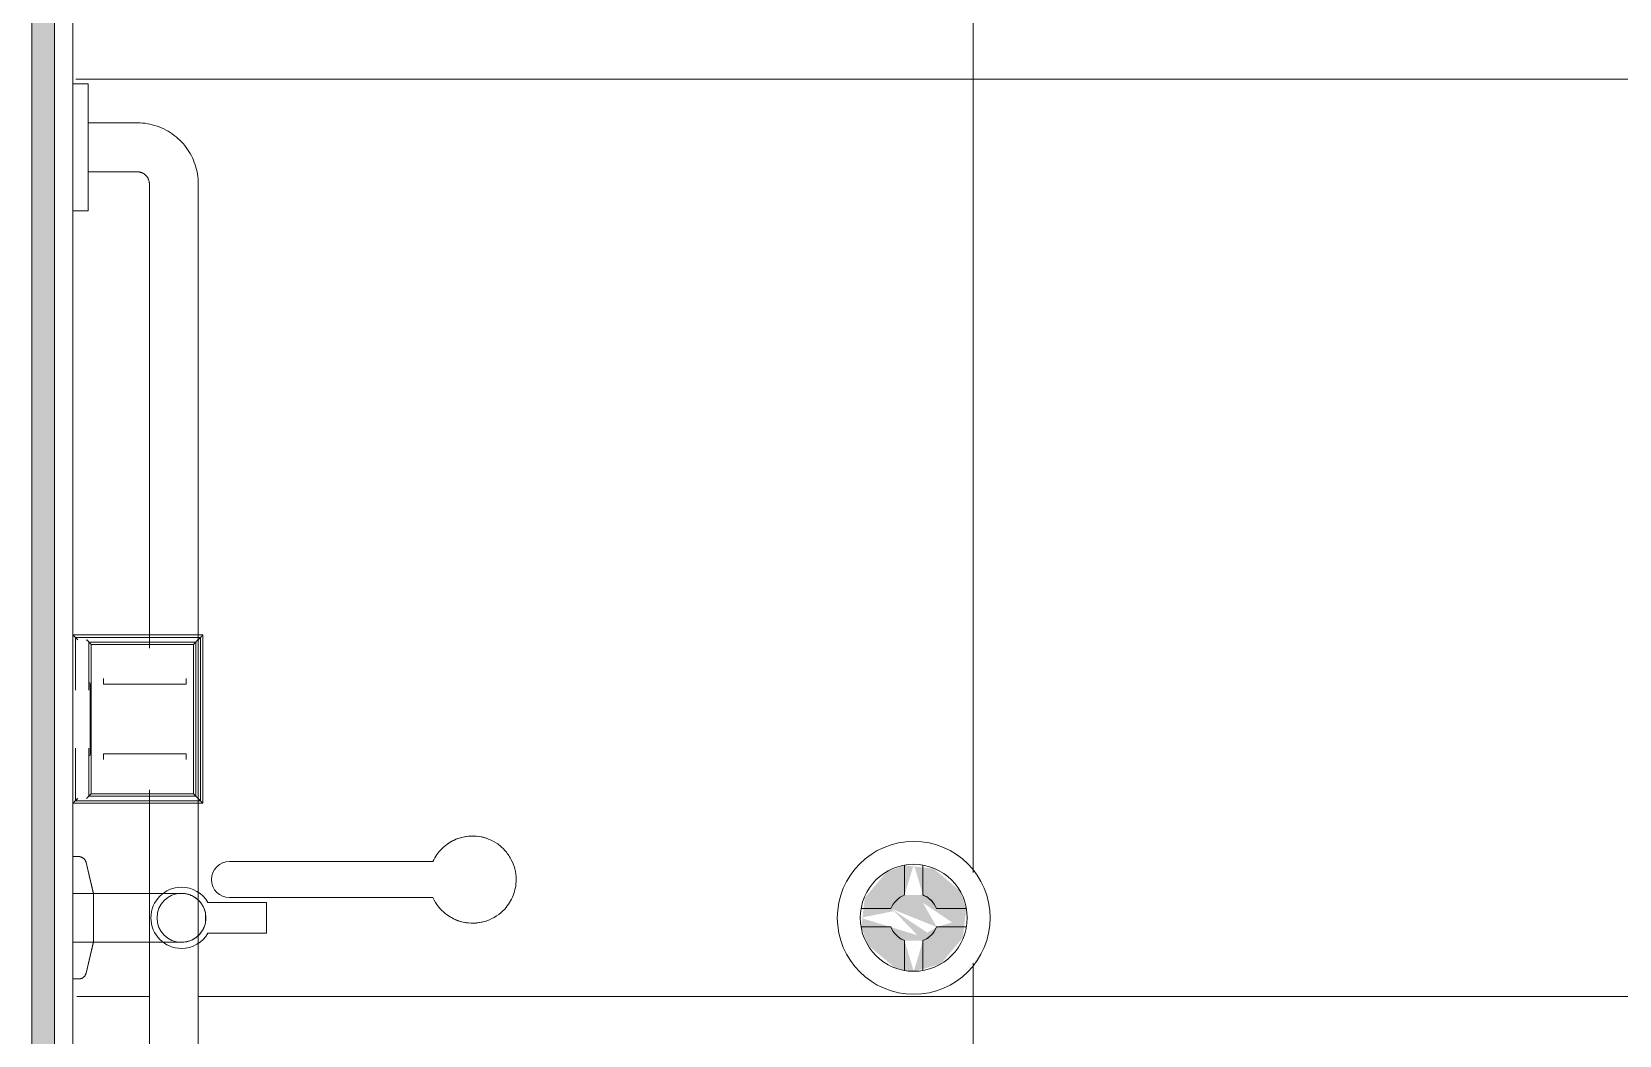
# Model space of a CAD drawing. Header units: metres. Extents: x -2515 to -2174, y 3875 to 4127.
# Drawn here: x -2389.606 to -2388.568, y 3970.388 to 3971.044 of the extents above; entities that cross this region are included whole.
import ezdxf

# ---------------------------------------------------------------- set-up
doc = ezdxf.new("R2010")
doc.units = ezdxf.units.M
for name, color, linetype, lineweight in [('A-FLOR-PATT', 8, 'Continuous', 5), ('A-GENM', 13, 'Continuous', 5), ('A-WALL', 113, 'Continuous', 5), ('I-FURN', 30, 'Continuous', 5), ('P-SANR-FIXT', 6, 'Continuous', 5)]:
    doc.layers.add(name, color=color, linetype=linetype, lineweight=lineweight)

# ---------------------------------------------------------------- blocks, each defined once
blk = doc.blocks.new('WALL_FINISH - M-TIL2 Wall Tile-2702120-GA - TENANCY PLAN')
at = {"layer": 'A-GENM'}
for p, q in [((2.374, 0), (0, 0)), ((0, -0.012), (2.374, -0.012))]:
    blk.add_line(p, q, dxfattribs=at)
blk = doc.blocks.new('FLW002_FLOOW WASTE - 100MM - FLW002-2081376-GA - TENANCY PLAN')
at = {"layer": 'P-SANR-FIXT'}
for p, q in [((-0.006, 0.0342), (-0.006, 0.0149)), ((-0.006, 0.0149), (-0.006, 0.0342)), ((0.006, 0.0149), (0.006, 0.0342)), ((0.006, 0.0342), (0.006, 0.0149)), ((-0.0149, 0.006), (-0.0342, 0.006)), ((-0.0342, 0.006), (-0.0149, 0.006)), ((0.0342, 0.006), (0.0149, 0.006)), ((0.0149, 0.006), (0.0342, 0.006)), ((-0.0342, -0.006), (-0.0149, -0.006)), ((-0.0149, -0.006), (-0.0342, -0.006)), ((0.0149, -0.006), (0.0342, -0.006)), ((0.0342, -0.006), (0.0149, -0.006)), ((-0.006, -0.0149), (-0.006, -0.0342)), ((-0.006, -0.0342), (-0.006, -0.0149)), ((0.006, -0.0342), (0.006, -0.0149)), ((0.006, -0.0149), (0.006, -0.0342))]:
    blk.add_line(p, q, dxfattribs=at)
for radius, start, end in [(0.05, 360, 180), (0.035, 0, 180), (0.0161, 111.8714, 158.1286), (0.0161, 111.8714, 158.1286), (0.0161, 21.8714, 68.1286), (0.0161, 33.4357, 68.1286), (0.05, 180, 360), (0.035, 180, 0), (0.0161, 201.8714, 248.1286), (0.0161, 213.4357, 248.1286), (0.0161, 291.8714, 338.1286), (0.0161, 291.8714, 315)]:
    blk.add_arc((0, 0), radius, start, end, dxfattribs=at)
blk = doc.blocks.new('GRA007_GRAB RAIL - DISABLED HORIZONTAL _BOBRICK_ - GRA011 - 750MM-2081378-GA - TENANCY PLAN')
at = {"layer": 'I-FURN'}
for p, q in [((-0.3494, 0.066), (-0.3494, 0.056)), ((-0.2664, 0.056), (-0.2664, 0.066)), ((0.4006, 0.066), (0.4006, 0.056)), ((0.4836, 0.056), (0.4836, 0.066)), ((-0.3494, 0.056), (-0.2664, 0.056)), ((-0.3494, 0.056), (-0.2664, 0.056)), ((-0.3239, 0.056), (-0.3239, 0.024)), ((-0.2919, 0.056), (-0.3239, 0.056)), ((-0.2919, 0.056), (-0.3239, 0.056)), ((-0.2919, 0.024), (-0.2919, 0.056)), ((0.4006, 0.056), (0.4836, 0.056)), ((0.4006, 0.056), (0.4836, 0.056)), ((0.4261, 0.056), (0.4261, 0.024)), ((0.4581, 0.056), (0.4261, 0.056)), ((0.4581, 0.056), (0.4261, 0.056)), ((0.4581, 0.024), (0.4581, 0.056)), ((-0.2739, 0.016), (-0.2839, 0.016)), ((0.0218, 0.016), (-0.2739, 0.016)), ((0.4081, 0.016), (0.1144, 0.016)), ((0.4181, 0.016), (0.4081, 0.016)), ((-0.2839, -0.016), (-0.2739, -0.016)), ((-0.2739, -0.016), (0.4081, -0.016)), ((0.4081, -0.016), (0.4181, -0.016))]:
    blk.add_line(p, q, dxfattribs=at)
at = {"layer": 'I-FURN', "flags": 128}
for points in [[(-0.3239, 0.024), (-0.3239, 0.0224), (-0.3238, 0.0208), (-0.3236, 0.0192), (-0.3234, 0.0176), (-0.3231, 0.0161), (-0.3228, 0.0145), (-0.3223, 0.0129), (-0.3219, 0.0114), (-0.3213, 0.0099), (-0.3207, 0.0084), (-0.3201, 0.007), (-0.3194, 0.0055), (-0.3186, 0.0041), (-0.3178, 0.0028), (-0.3169, 0.0014), (-0.316, 0.0001), (-0.315, -0.0012), (-0.314, -0.0024), (-0.3129, -0.0036), (-0.3118, -0.0047), (-0.3106, -0.0058), (-0.3094, -0.0068), (-0.3081, -0.0078), (-0.3068, -0.0088), (-0.3055, -0.0097), (-0.3042, -0.0105), (-0.3028, -0.0113), (-0.3013, -0.012), (-0.2999, -0.0127), (-0.2984, -0.0133), (-0.2969, -0.0138), (-0.2954, -0.0143), (-0.2938, -0.0147), (-0.2923, -0.0151), (-0.2907, -0.0154), (-0.2891, -0.0157), (-0.2875, -0.0158), (-0.2859, -0.0159), (-0.2843, -0.016), (-0.2839, -0.016)], [(-0.2839, 0.016), (-0.2842, 0.016), (-0.2845, 0.016), (-0.2849, 0.0161), (-0.2852, 0.0161), (-0.2855, 0.0162), (-0.2858, 0.0162), (-0.2861, 0.0163), (-0.2864, 0.0164), (-0.2867, 0.0165), (-0.287, 0.0166), (-0.2873, 0.0168), (-0.2876, 0.0169), (-0.2879, 0.0171), (-0.2882, 0.0172), (-0.2884, 0.0174), (-0.2887, 0.0176), (-0.2889, 0.0178), (-0.2892, 0.018), (-0.2894, 0.0182), (-0.2896, 0.0184), (-0.2899, 0.0187), (-0.2901, 0.0189), (-0.2903, 0.0192), (-0.2905, 0.0194), (-0.2906, 0.0197), (-0.2908, 0.02), (-0.291, 0.0202), (-0.2911, 0.0205), (-0.2912, 0.0208), (-0.2914, 0.0211), (-0.2915, 0.0214), (-0.2916, 0.0217), (-0.2917, 0.022), (-0.2917, 0.0223), (-0.2918, 0.0226), (-0.2918, 0.023), (-0.2919, 0.0233), (-0.2919, 0.0236), (-0.2919, 0.0239), (-0.2919, 0.024)], [(0.4261, 0.024), (0.4261, 0.0237), (0.4261, 0.0234), (0.426, 0.023), (0.426, 0.0227), (0.4259, 0.0224), (0.4259, 0.0221), (0.4258, 0.0218), (0.4257, 0.0215), (0.4256, 0.0212), (0.4255, 0.0209), (0.4253, 0.0206), (0.4252, 0.0203), (0.425, 0.02), (0.4249, 0.0198), (0.4247, 0.0195), (0.4245, 0.0192), (0.4243, 0.019), (0.4241, 0.0187), (0.4239, 0.0185), (0.4237, 0.0183), (0.4234, 0.018), (0.4232, 0.0178), (0.4229, 0.0176), (0.4227, 0.0174), (0.4224, 0.0173), (0.4221, 0.0171), (0.4219, 0.0169), (0.4216, 0.0168), (0.4213, 0.0167), (0.421, 0.0165), (0.4207, 0.0164), (0.4204, 0.0163), (0.4201, 0.0163), (0.4198, 0.0162), (0.4195, 0.0161), (0.4191, 0.0161), (0.4188, 0.016), (0.4185, 0.016), (0.4182, 0.016), (0.4181, 0.016)], [(0.4181, -0.016), (0.4197, -0.016), (0.4213, -0.0159), (0.4229, -0.0157), (0.4245, -0.0155), (0.426, -0.0152), (0.4276, -0.0149), (0.4291, -0.0144), (0.4307, -0.014), (0.4322, -0.0134), (0.4337, -0.0128), (0.4351, -0.0122), (0.4366, -0.0115), (0.438, -0.0107), (0.4393, -0.0099), (0.4407, -0.009), (0.442, -0.0081), (0.4432, -0.0071), (0.4445, -0.0061), (0.4456, -0.005), (0.4468, -0.0039), (0.4479, -0.0027), (0.4489, -0.0015), (0.4499, -0.0002), (0.4509, 0.0011), (0.4518, 0.0024), (0.4526, 0.0038), (0.4534, 0.0051), (0.4541, 0.0066), (0.4548, 0.008), (0.4554, 0.0095), (0.4559, 0.011), (0.4564, 0.0125), (0.4568, 0.0141), (0.4572, 0.0156), (0.4575, 0.0172), (0.4578, 0.0188), (0.4579, 0.0204), (0.458, 0.022), (0.4581, 0.0236), (0.4581, 0.024)]]:
    blk.add_lwpolyline(points, dxfattribs=at)
blk = doc.blocks.new('SOH002_SOAP DISH HOLDER - SOH002-2081388-GA - TENANCY PLAN')
at = {"layer": 'I-FURN'}
for p, q in [((-0.055, 0), (-0.055, -0.085)), ((0.055, -0.085), (0.055, 0)), ((-0.055, 0), (-0.055, -0.085)), ((-0.0534, -0.0834), (-0.0534, -0.0016)), ((-0.019, -0.0016), (-0.0534, -0.0016)), ((0.0534, -0.0016), (0.019, -0.0016)), ((0.0534, -0.0016), (0.0534, -0.0834)), ((0.055, -0.085), (0.055, 0)), ((-0.0504, -0.0104), (-0.019, -0.0104)), ((-0.0504, -0.0104), (-0.0504, -0.0804)), ((-0.0504, -0.0104), (-0.0504, -0.0804)), ((-0.019, -0.0104), (-0.0504, -0.0104)), ((-0.0488, -0.0788), (-0.0488, -0.012)), ((-0.0488, -0.012), (0.0488, -0.012)), ((-0.0488, -0.0788), (-0.0488, -0.012)), ((-0.0488, -0.012), (0.0488, -0.012)), ((-0.0488, -0.0788), (-0.0488, -0.012)), ((-0.0488, -0.012), (0.0488, -0.012)), ((-0.0228, -0.0199), (-0.0265, -0.0199)), ((-0.019, -0.0113), (-0.0229, -0.0113)), ((-0.0228, -0.0741), (-0.0228, -0.0199)), ((0.019, -0.0113), (-0.019, -0.0113)), ((0.019, -0.0104), (0.0504, -0.0104)), ((0.0504, -0.0104), (0.019, -0.0104)), ((0.019, -0.0113), (0.0229, -0.0113)), ((0.0228, -0.0199), (0.0228, -0.0741)), ((0.0265, -0.0199), (0.0228, -0.0199)), ((0.0488, -0.012), (0.0488, -0.0788)), ((0.0488, -0.012), (0.0488, -0.0788)), ((0.0488, -0.012), (0.0488, -0.0788)), ((0.0504, -0.0804), (0.0504, -0.0104)), ((0.0504, -0.0804), (0.0504, -0.0104)), ((0.0504, -0.0804), (-0.0504, -0.0804)), ((-0.0504, -0.0804), (0.0504, -0.0804)), ((0.0488, -0.0788), (-0.0488, -0.0788)), ((0.0488, -0.0788), (-0.0488, -0.0788)), ((-0.0488, -0.0788), (0.0488, -0.0788)), ((-0.0265, -0.0741), (-0.0228, -0.0741)), ((0.0228, -0.0741), (0.0265, -0.0741)), ((-0.055, -0.085), (0.055, -0.085)), ((-0.055, -0.085), (0.055, -0.085)), ((0.0534, -0.0834), (-0.0534, -0.0834))]:
    blk.add_line(p, q, dxfattribs=at)
for centre, start_param, end_param in [((-0.0229, -0.0101), 1.658063, 3.141593), ((0.0229, -0.0101), 3.141593, 4.625123)]:
    blk.add_ellipse(centre, major_axis=(0, 0.00123), ratio=0.99863, start_param=start_param, end_param=end_param, dxfattribs=at)
for points, knots in [([(-0.0519, -0.0031), (-0.0522, -0.0028), (-0.0526, -0.0024), (-0.0531, -0.0019), (-0.0534, -0.0016), (-0.0536, -0.0014), (-0.0538, -0.0012), (-0.0541, -0.001), (-0.0542, -0.0008), (-0.0544, -0.0006), (-0.0546, -0.0004), (-0.0548, -0.0002), (-0.0549, -0.0001), (-0.055, 0), (-0.055, 0)], [-1, -1, -1, -1, -0.833333, -0.75, -0.666667, -0.625, -0.583333, -0.5, -0.458333, -0.416667, -0.333333, -0.25, -0.166667, 0, 0, 0, 0]), ([(-0.0534, -0.0016), (-0.0534, -0.0016), (-0.0534, -0.0016), (-0.0533, -0.0017), (-0.0532, -0.0018), (-0.0531, -0.0019), (-0.053, -0.002), (-0.0528, -0.0022), (-0.0527, -0.0023), (-0.0525, -0.0025), (-0.0522, -0.0028), (-0.052, -0.003), (-0.0519, -0.0031)], [-1, -1, -1, -1, -0.833333, -0.75, -0.666667, -0.583333, -0.5, -0.416667, -0.333333, -0.25, -0.166667, 0, 0, 0, 0]), ([(-0.0488, -0.012), (-0.0488, -0.012), (-0.0489, -0.0119), (-0.049, -0.0118), (-0.0492, -0.0116), (-0.0494, -0.0114), (-0.0496, -0.0112), (-0.0498, -0.0111), (-0.05, -0.0108), (-0.0503, -0.0105), (-0.0505, -0.0103), (-0.0508, -0.01), (-0.0512, -0.0096), (-0.0516, -0.0092), (-0.0519, -0.0089)], [0, 0, 0, 0, 0.166667, 0.25, 0.333333, 0.416667, 0.458333, 0.5, 0.583333, 0.666667, 0.708333, 0.75, 0.833333, 1, 1, 1, 1]), ([(-0.0519, -0.0089), (-0.0518, -0.009), (-0.0516, -0.0092), (-0.0513, -0.0095), (-0.0512, -0.0097), (-0.051, -0.0098), (-0.0508, -0.01), (-0.0507, -0.0101), (-0.0506, -0.0102), (-0.0505, -0.0103), (-0.0504, -0.0104), (-0.0504, -0.0104), (-0.0504, -0.0104)], [0, 0, 0, 0, 0.166667, 0.25, 0.333333, 0.416667, 0.5, 0.583333, 0.666667, 0.75, 0.833333, 1, 1, 1, 1]), ([(-0.0216, -0.0106), (-0.0217, -0.0106), (-0.0217, -0.0104), (-0.0218, -0.0103), (-0.0218, -0.0102)], [0.75, 0.75, 0.75, 0.75, 0.8333333, 1, 1, 1, 1]), ([(0.0216, -0.0106), (0.0217, -0.0106), (0.0217, -0.0104), (0.0218, -0.0103), (0.0218, -0.0102)], [0.75, 0.75, 0.75, 0.75, 0.8333333, 1, 1, 1, 1]), ([(0.0488, -0.012), (0.0488, -0.012), (0.0489, -0.0119), (0.049, -0.0118), (0.0492, -0.0116), (0.0494, -0.0114), (0.0496, -0.0112), (0.0498, -0.0111), (0.05, -0.0108), (0.0503, -0.0105), (0.0505, -0.0103), (0.0508, -0.01), (0.0512, -0.0096), (0.0516, -0.0092), (0.0519, -0.0089)], [0, 0, 0, 0, 0.166667, 0.25, 0.333333, 0.416667, 0.458333, 0.5, 0.583333, 0.666667, 0.708333, 0.75, 0.833333, 1, 1, 1, 1]), ([(0.0519, -0.0089), (0.0518, -0.009), (0.0516, -0.0092), (0.0513, -0.0095), (0.0512, -0.0097), (0.051, -0.0098), (0.0508, -0.01), (0.0507, -0.0101), (0.0506, -0.0102), (0.0505, -0.0103), (0.0504, -0.0104), (0.0504, -0.0104), (0.0504, -0.0104)], [0, 0, 0, 0, 0.166667, 0.25, 0.333333, 0.416667, 0.5, 0.583333, 0.666667, 0.75, 0.833333, 1, 1, 1, 1]), ([(0.055, 0), (0.055, 0), (0.0549, -0.0001), (0.0548, -0.0002), (0.0546, -0.0004), (0.0544, -0.0006), (0.0542, -0.0008), (0.054, -0.001), (0.0538, -0.0012), (0.0535, -0.0015), (0.0533, -0.0017), (0.053, -0.002), (0.0526, -0.0024), (0.0522, -0.0028), (0.0519, -0.0031)], [0, 0, 0, 0, 0.166667, 0.25, 0.333333, 0.416667, 0.458333, 0.5, 0.583333, 0.666667, 0.708333, 0.75, 0.833333, 1, 1, 1, 1]), ([(0.0519, -0.0031), (0.052, -0.003), (0.0522, -0.0028), (0.0525, -0.0025), (0.0527, -0.0023), (0.0528, -0.0022), (0.053, -0.002), (0.0531, -0.0019), (0.0532, -0.0018), (0.0533, -0.0017), (0.0534, -0.0016), (0.0534, -0.0016), (0.0534, -0.0016)], [0, 0, 0, 0, 0.166667, 0.25, 0.333333, 0.416667, 0.5, 0.583333, 0.666667, 0.75, 0.833333, 1, 1, 1, 1]), ([(-0.055, -0.085), (-0.055, -0.085), (-0.0549, -0.0849), (-0.0548, -0.0848), (-0.0546, -0.0846), (-0.0544, -0.0844), (-0.0542, -0.0842), (-0.0541, -0.0841), (-0.0538, -0.0838), (-0.0535, -0.0835), (-0.0533, -0.0833), (-0.053, -0.083), (-0.0526, -0.0826), (-0.0522, -0.0822), (-0.0519, -0.0819)], [0, 0, 0, 0, 0.166667, 0.25, 0.333333, 0.416667, 0.458333, 0.5, 0.583333, 0.666667, 0.708333, 0.75, 0.833333, 1, 1, 1, 1]), ([(-0.0519, -0.0819), (-0.052, -0.082), (-0.0522, -0.0822), (-0.0525, -0.0825), (-0.0527, -0.0827), (-0.0528, -0.0828), (-0.053, -0.083), (-0.0531, -0.0831), (-0.0532, -0.0832), (-0.0533, -0.0833), (-0.0534, -0.0834), (-0.0534, -0.0834), (-0.0534, -0.0834)], [0, 0, 0, 0, 0.166667, 0.25, 0.333333, 0.416667, 0.5, 0.583333, 0.666667, 0.75, 0.833333, 1, 1, 1, 1]), ([(-0.0519, -0.0819), (-0.0516, -0.0816), (-0.0512, -0.0812), (-0.0507, -0.0807), (-0.0504, -0.0804), (-0.0502, -0.0802), (-0.05, -0.08), (-0.0498, -0.0798), (-0.0496, -0.0796), (-0.0494, -0.0794), (-0.0492, -0.0792), (-0.049, -0.079), (-0.0489, -0.0789), (-0.0488, -0.0788), (-0.0488, -0.0788)], [-1, -1, -1, -1, -0.833333, -0.75, -0.666667, -0.625, -0.583333, -0.5, -0.458333, -0.416667, -0.333333, -0.25, -0.166667, 0, 0, 0, 0]), ([(-0.0504, -0.0804), (-0.0504, -0.0804), (-0.0504, -0.0804), (-0.0505, -0.0805), (-0.0506, -0.0806), (-0.0507, -0.0807), (-0.0508, -0.0808), (-0.051, -0.081), (-0.0512, -0.0812), (-0.0513, -0.0813), (-0.0516, -0.0816), (-0.0518, -0.0818), (-0.0519, -0.0819)], [-1, -1, -1, -1, -0.833333, -0.75, -0.666667, -0.583333, -0.5, -0.416667, -0.333333, -0.25, -0.166667, 0, 0, 0, 0]), ([(0.0488, -0.0788), (0.0488, -0.0788), (0.0489, -0.0789), (0.049, -0.079), (0.0492, -0.0792), (0.0494, -0.0794), (0.0496, -0.0796), (0.0498, -0.0798), (0.05, -0.08), (0.0503, -0.0803), (0.0505, -0.0805), (0.0508, -0.0808), (0.0512, -0.0812), (0.0516, -0.0816), (0.0519, -0.0819)], [0, 0, 0, 0, 0.166667, 0.25, 0.333333, 0.416667, 0.458333, 0.5, 0.583333, 0.666667, 0.708333, 0.75, 0.833333, 1, 1, 1, 1]), ([(0.0519, -0.0819), (0.0518, -0.0818), (0.0516, -0.0816), (0.0513, -0.0813), (0.0512, -0.0812), (0.051, -0.081), (0.0508, -0.0808), (0.0507, -0.0807), (0.0506, -0.0806), (0.0505, -0.0805), (0.0504, -0.0804), (0.0504, -0.0804), (0.0504, -0.0804)], [0, 0, 0, 0, 0.166667, 0.25, 0.333333, 0.416667, 0.5, 0.583333, 0.666667, 0.75, 0.833333, 1, 1, 1, 1]), ([(0.055, -0.085), (0.055, -0.085), (0.0549, -0.0849), (0.0548, -0.0848), (0.0546, -0.0846), (0.0544, -0.0844), (0.0542, -0.0842), (0.054, -0.0841), (0.0538, -0.0838), (0.0535, -0.0835), (0.0533, -0.0833), (0.053, -0.083), (0.0526, -0.0826), (0.0522, -0.0822), (0.0519, -0.0819)], [0, 0, 0, 0, 0.166667, 0.25, 0.333333, 0.416667, 0.458333, 0.5, 0.583333, 0.666667, 0.708333, 0.75, 0.833333, 1, 1, 1, 1]), ([(0.0519, -0.0819), (0.052, -0.082), (0.0522, -0.0822), (0.0525, -0.0825), (0.0527, -0.0827), (0.0528, -0.0828), (0.053, -0.083), (0.0531, -0.0831), (0.0532, -0.0832), (0.0533, -0.0833), (0.0534, -0.0834), (0.0534, -0.0834), (0.0534, -0.0834)], [0, 0, 0, 0, 0.166667, 0.25, 0.333333, 0.416667, 0.5, 0.583333, 0.666667, 0.75, 0.833333, 1, 1, 1, 1])]:
    blk.add_open_spline(points, degree=3, knots=knots, dxfattribs=at)
blk = doc.blocks.new('TAP304_TAPWARE - SHOWER SLIDER _JD MACDONALD_ - TAP304-2081397-GA - TENANCY PLAN')
at = {"layer": 'P-SANR-FIXT'}
for p, q in [((-0.04, 0), (-0.04, -0.0038)), ((-0.04, 0), (-0.04, -0.0038)), ((-0.016, 0), (-0.016, -0.021)), ((0.016, -0.021), (0.016, 0)), ((0.04, -0.0038), (0.04, 0)), ((0.04, -0.0038), (0.04, 0)), ((0, 0), (-0.04, 0)), ((-0.0361, -0.0086), (-0.016, -0.0134)), ((-0.0361, -0.0086), (-0.0155, -0.0135)), ((0.04, 0), (0, 0)), ((0.0155, -0.0135), (0.0361, -0.0086)), ((0.016, -0.0134), (0.0361, -0.0086)), ((-0.016, -0.0134), (-0.016, -0.021)), ((0, -0.0135), (-0.0155, -0.0135)), ((0.0155, -0.0135), (0, -0.0135)), ((0.016, -0.021), (0.016, -0.0134)), ((-0.01, -0.0883), (-0.01, -0.1052)), ((-0.01, -0.0914), (-0.01, -0.0883)), ((-0.01, -0.0914), (-0.01, -0.1012)), ((0.0034, -0.0866), (-0.0034, -0.0866)), ((-0.0034, -0.0866), (0.0034, -0.0866)), ((0.01, -0.0883), (0.01, -0.0914)), ((0.01, -0.1052), (0.01, -0.0883)), ((0.01, -0.1012), (0.01, -0.0914)), ((0.0132, -0.1024), (0.0132, -0.2355)), ((0.0368, -0.2355), (0.0368, -0.1024)), ((-0.01, -0.1052), (-0.01, -0.1267)), ((-0.01, -0.1054), (-0.01, -0.1113)), ((-0.01, -0.1113), (-0.01, -0.125)), ((0.01, -0.1267), (0.01, -0.1052)), ((0.01, -0.1113), (0.01, -0.1054)), ((0.01, -0.125), (0.01, -0.1113)), ((-0.01, -0.1267), (0.01, -0.1267))]:
    blk.add_line(p, q, dxfattribs=at)
at = {"layer": 'P-SANR-FIXT', "flags": 128}
for points in [[(-0.0361, -0.0086), (-0.0363, -0.0086), (-0.0365, -0.0085), (-0.0367, -0.0085), (-0.0369, -0.0084), (-0.0371, -0.0083), (-0.0373, -0.0082), (-0.0374, -0.0081), (-0.0376, -0.008), (-0.0378, -0.0079), (-0.038, -0.0078), (-0.0381, -0.0077), (-0.0383, -0.0076), (-0.0384, -0.0074), (-0.0386, -0.0073), (-0.0387, -0.0071), (-0.0388, -0.007), (-0.039, -0.0068), (-0.0391, -0.0067), (-0.0392, -0.0065), (-0.0393, -0.0063), (-0.0394, -0.0062), (-0.0395, -0.006), (-0.0396, -0.0058), (-0.0396, -0.0056), (-0.0397, -0.0054), (-0.0398, -0.0052), (-0.0398, -0.005), (-0.0399, -0.0049), (-0.0399, -0.0047), (-0.04, -0.0045), (-0.04, -0.0043), (-0.04, -0.0041), (-0.04, -0.0039), (-0.04, -0.0038)], [(-0.0361, -0.0086), (-0.0363, -0.0086), (-0.0365, -0.0085), (-0.0367, -0.0085), (-0.0369, -0.0084), (-0.0371, -0.0083), (-0.0373, -0.0082), (-0.0374, -0.0081), (-0.0376, -0.008), (-0.0378, -0.0079), (-0.038, -0.0078), (-0.0381, -0.0077), (-0.0383, -0.0076), (-0.0384, -0.0074), (-0.0386, -0.0073), (-0.0387, -0.0071), (-0.0388, -0.007), (-0.039, -0.0068), (-0.0391, -0.0067), (-0.0392, -0.0065), (-0.0393, -0.0063), (-0.0394, -0.0062), (-0.0395, -0.006), (-0.0396, -0.0058), (-0.0396, -0.0056), (-0.0397, -0.0054), (-0.0398, -0.0052), (-0.0398, -0.005), (-0.0399, -0.0049), (-0.0399, -0.0047), (-0.04, -0.0045), (-0.04, -0.0043), (-0.04, -0.0041), (-0.04, -0.0039), (-0.04, -0.0038)], [(0.04, -0.0038), (0.04, -0.004), (0.04, -0.0042), (0.04, -0.0044), (0.0399, -0.0046), (0.0399, -0.0048), (0.0399, -0.005), (0.0398, -0.0051), (0.0397, -0.0053), (0.0397, -0.0055), (0.0396, -0.0057), (0.0395, -0.0059), (0.0394, -0.0061), (0.0393, -0.0063), (0.0392, -0.0064), (0.0391, -0.0066), (0.039, -0.0068), (0.0389, -0.0069), (0.0388, -0.0071), (0.0386, -0.0072), (0.0385, -0.0074), (0.0383, -0.0075), (0.0382, -0.0076), (0.038, -0.0077), (0.0379, -0.0079), (0.0377, -0.008), (0.0375, -0.0081), (0.0374, -0.0082), (0.0372, -0.0083), (0.037, -0.0083), (0.0368, -0.0084), (0.0366, -0.0085), (0.0364, -0.0086), (0.0362, -0.0086), (0.0361, -0.0086)], [(0.04, -0.0038), (0.04, -0.004), (0.04, -0.0042), (0.04, -0.0044), (0.0399, -0.0046), (0.0399, -0.0048), (0.0399, -0.005), (0.0398, -0.0051), (0.0397, -0.0053), (0.0397, -0.0055), (0.0396, -0.0057), (0.0395, -0.0059), (0.0394, -0.0061), (0.0393, -0.0063), (0.0392, -0.0064), (0.0391, -0.0066), (0.039, -0.0068), (0.0389, -0.0069), (0.0388, -0.0071), (0.0386, -0.0072), (0.0385, -0.0074), (0.0383, -0.0075), (0.0382, -0.0076), (0.038, -0.0077), (0.0379, -0.0079), (0.0377, -0.008), (0.0375, -0.0081), (0.0374, -0.0082), (0.0372, -0.0083), (0.037, -0.0083), (0.0368, -0.0084), (0.0366, -0.0085), (0.0364, -0.0086), (0.0362, -0.0086), (0.0361, -0.0086)], [(-0.016, -0.021), (-0.016, -0.023), (-0.016, -0.025), (-0.016, -0.027), (-0.016, -0.029), (-0.016, -0.0309), (-0.016, -0.0329), (-0.016, -0.0348), (-0.016, -0.0367), (-0.016, -0.0386), (-0.016, -0.0405), (-0.016, -0.0423), (-0.016, -0.0441), (-0.016, -0.0458), (-0.016, -0.0476), (-0.016, -0.0492), (-0.016, -0.0509), (-0.016, -0.0524), (-0.016, -0.054), (-0.016, -0.0554), (-0.016, -0.0569), (-0.016, -0.0582), (-0.016, -0.0595), (-0.016, -0.0608), (-0.016, -0.062), (-0.016, -0.0631), (-0.016, -0.0641), (-0.016, -0.0651), (-0.016, -0.066), (-0.016, -0.0668), (-0.016, -0.0676), (-0.016, -0.0683), (-0.016, -0.0689), (-0.016, -0.0694), (-0.016, -0.0699), (-0.016, -0.0703), (-0.016, -0.0706), (-0.016, -0.0708), (-0.016, -0.0709), (-0.016, -0.071)], [(-0.016, -0.071), (-0.016, -0.071), (-0.016, -0.0708), (-0.016, -0.0706), (-0.016, -0.0704), (-0.016, -0.07), (-0.016, -0.0696), (-0.016, -0.069), (-0.016, -0.0685), (-0.016, -0.0678), (-0.016, -0.067), (-0.016, -0.0662), (-0.016, -0.0653), (-0.016, -0.0644), (-0.016, -0.0634), (-0.016, -0.0623), (-0.016, -0.0611), (-0.016, -0.0599), (-0.016, -0.0586), (-0.016, -0.0572), (-0.016, -0.0558), (-0.016, -0.0544), (-0.016, -0.0529), (-0.016, -0.0513), (-0.016, -0.0497), (-0.016, -0.048), (-0.016, -0.0463), (-0.016, -0.0446), (-0.016, -0.0428), (-0.016, -0.041), (-0.016, -0.0391), (-0.016, -0.0372), (-0.016, -0.0353), (-0.016, -0.0334), (-0.016, -0.0315), (-0.016, -0.0295), (-0.016, -0.0275), (-0.016, -0.0255), (-0.016, -0.0235), (-0.016, -0.0215), (-0.016, -0.021)], [(0.016, -0.071), (0.016, -0.071), (0.016, -0.0708), (0.016, -0.0706), (0.016, -0.0704), (0.016, -0.07), (0.016, -0.0696), (0.016, -0.069), (0.016, -0.0685), (0.016, -0.0678), (0.016, -0.067), (0.016, -0.0662), (0.016, -0.0653), (0.016, -0.0644), (0.016, -0.0634), (0.016, -0.0623), (0.016, -0.0611), (0.016, -0.0599), (0.016, -0.0586), (0.016, -0.0572), (0.016, -0.0558), (0.016, -0.0544), (0.016, -0.0529), (0.016, -0.0513), (0.016, -0.0497), (0.016, -0.048), (0.016, -0.0463), (0.016, -0.0446), (0.016, -0.0428), (0.016, -0.041), (0.016, -0.0391), (0.016, -0.0372), (0.016, -0.0353), (0.016, -0.0334), (0.016, -0.0315), (0.016, -0.0295), (0.016, -0.0275), (0.016, -0.0255), (0.016, -0.0235), (0.016, -0.0215), (0.016, -0.021)], [(0.016, -0.021), (0.016, -0.023), (0.016, -0.025), (0.016, -0.027), (0.016, -0.029), (0.016, -0.0309), (0.016, -0.0329), (0.016, -0.0348), (0.016, -0.0367), (0.016, -0.0386), (0.016, -0.0405), (0.016, -0.0423), (0.016, -0.0441), (0.016, -0.0458), (0.016, -0.0476), (0.016, -0.0492), (0.016, -0.0509), (0.016, -0.0524), (0.016, -0.054), (0.016, -0.0554), (0.016, -0.0569), (0.016, -0.0582), (0.016, -0.0595), (0.016, -0.0608), (0.016, -0.062), (0.016, -0.0631), (0.016, -0.0641), (0.016, -0.0651), (0.016, -0.066), (0.016, -0.0668), (0.016, -0.0676), (0.016, -0.0683), (0.016, -0.0689), (0.016, -0.0694), (0.016, -0.0699), (0.016, -0.0703), (0.016, -0.0706), (0.016, -0.0708), (0.016, -0.0709), (0.016, -0.071)], [(0.0015, -0.0869), (0.0008, -0.087), (0.0002, -0.087), (-0.0005, -0.087), (-0.0011, -0.087), (-0.0017, -0.0869), (-0.0024, -0.0868), (-0.003, -0.0867), (-0.0036, -0.0866), (-0.0043, -0.0864), (-0.0049, -0.0862), (-0.0055, -0.086), (-0.0061, -0.0858), (-0.0067, -0.0855), (-0.0072, -0.0853), (-0.0078, -0.085), (-0.0084, -0.0846), (-0.0089, -0.0843), (-0.0094, -0.0839), (-0.0099, -0.0835), (-0.0104, -0.0831), (-0.0109, -0.0827), (-0.0114, -0.0823), (-0.0118, -0.0818), (-0.0122, -0.0813), (-0.0126, -0.0808), (-0.013, -0.0803), (-0.0134, -0.0798), (-0.0137, -0.0792), (-0.014, -0.0787), (-0.0143, -0.0781), (-0.0146, -0.0775), (-0.0148, -0.077), (-0.0151, -0.0764), (-0.0153, -0.0757), (-0.0155, -0.0751), (-0.0156, -0.0745), (-0.0157, -0.0739), (-0.0158, -0.0733), (-0.0159, -0.0726), (-0.016, -0.072), (-0.016, -0.0713), (-0.016, -0.071)], [(0.016, -0.071), (0.016, -0.0716), (0.0159, -0.0723), (0.0159, -0.0729), (0.0158, -0.0735), (0.0157, -0.0742), (0.0155, -0.0748), (0.0154, -0.0754), (0.0152, -0.076), (0.015, -0.0766), (0.0147, -0.0772), (0.0145, -0.0778), (0.0142, -0.0784), (0.0139, -0.0789), (0.0136, -0.0795), (0.0132, -0.08), (0.0128, -0.0805), (0.0124, -0.0811), (0.012, -0.0815), (0.0116, -0.082), (0.0111, -0.0825), (0.0107, -0.0829), (0.0102, -0.0833), (0.0097, -0.0837), (0.0092, -0.0841), (0.0086, -0.0845), (0.0081, -0.0848), (0.0075, -0.0851), (0.007, -0.0854), (0.0064, -0.0857), (0.0058, -0.0859), (0.0052, -0.0861), (0.0046, -0.0863), (0.004, -0.0865), (0.0033, -0.0866)], [(0.001, -0.246), (0.0004, -0.247), (-0.0001, -0.248), (-0.0007, -0.249), (-0.0011, -0.25), (-0.0016, -0.2511), (-0.002, -0.2521), (-0.0021, -0.2527)], [(0.0521, -0.2527), (0.0518, -0.2516), (0.0514, -0.2505), (0.0509, -0.2495), (0.0504, -0.2485), (0.0499, -0.2475), (0.0493, -0.2465), (0.0487, -0.2455)]]:
    blk.add_lwpolyline(points, dxfattribs=at)
at = {"layer": 'P-SANR-FIXT'}
for centre, radius, start, end in [((0, -0.071), 0.02, 360, 180), ((0, -0.071), 0.02, 0, 180), ((0, -0.071), 0.016, 0, 180), ((0, -0.071), 0.016, 0, 180), ((0, -0.071), 0.02, 180, 240), ((0, -0.071), 0.02, 180, 240), ((0, -0.071), 0.016, 180, 257.6507), ((0, -0.071), 0.016, 180, 257.6507), ((0, -0.071), 0.016, 282.3493, 0), ((0, -0.071), 0.016, 282.3493, 360), ((0, -0.071), 0.02, 300, 360), ((0, -0.071), 0.02, 300, 360), ((0.025, -0.1024), 0.0118, 0, 180)]:
    blk.add_arc(centre, radius, start, end, dxfattribs=at)
for start_param, end_param in [(2.547041, 3.455752), (5.969026, 6.877737)]:
    blk.add_ellipse((0.025, -0.2614), major_axis=(0.0285, 0), ratio=0.999657, start_param=start_param, end_param=end_param, dxfattribs=at)
for points, knots in [([(0, -0.0134), (-0.0024, -0.0134), (-0.0072, -0.0134), (-0.0125, -0.0134), (-0.0154, -0.0134), (-0.016, -0.0134), (-0.016, -0.0134)], [0, 0, 0, 0, 0.285714, 0.571429, 0.785714, 1, 1, 1, 1]), ([(-0.016, -0.0134), (-0.016, -0.0134), (-0.0157, -0.0134), (-0.0145, -0.0134), (-0.0126, -0.0134), (-0.0092, -0.0134), (-0.0048, -0.0134), (-0.0012, -0.0134), (0, -0.0134)], [0, 0, 0, 0, 0.142857, 0.285714, 0.428571, 0.571429, 0.857143, 1, 1, 1, 1]), ([(0.016, -0.0134), (0.016, -0.0134), (0.0157, -0.0134), (0.0145, -0.0134), (0.0126, -0.0134), (0.0092, -0.0134), (0.0048, -0.0134), (0.0012, -0.0134), (0, -0.0134)], [0, 0, 0, 0, 0.142857, 0.285714, 0.428571, 0.571429, 0.857143, 1, 1, 1, 1]), ([(0, -0.0134), (0.0024, -0.0134), (0.0072, -0.0134), (0.0125, -0.0134), (0.0154, -0.0134), (0.016, -0.0134), (0.016, -0.0134)], [0, 0, 0, 0, 0.285714, 0.571429, 0.785714, 1, 1, 1, 1]), ([(0.0132, -0.2355), (0.011, -0.2364), (0.0071, -0.2389), (0.0021, -0.244), (-0.0015, -0.2501), (-0.0041, -0.2592), (-0.003, -0.2712), (0.0043, -0.2823), (0.0129, -0.2876), (0.0197, -0.2896), (0.0232, -0.2899), (0.025, -0.2899)], [0, 0, 0, 0, 0.090909, 0.181818, 0.272727, 0.363636, 0.545455, 0.727273, 0.863636, 0.931818, 1, 1, 1, 1]), ([(0.025, -0.2899), (0.0274, -0.2899), (0.032, -0.2893), (0.0386, -0.2867), (0.0444, -0.2826), (0.0506, -0.2755), (0.0546, -0.2641), (0.0525, -0.2509), (0.0468, -0.2425), (0.0415, -0.2379), (0.0384, -0.2362), (0.0368, -0.2355)], [0, 0, 0, 0, 0.090909, 0.181818, 0.272727, 0.363636, 0.545455, 0.727273, 0.863636, 0.931818, 1, 1, 1, 1])]:
    blk.add_open_spline(points, degree=3, knots=knots, dxfattribs=at)

msp = doc.modelspace()

# ---------------------------------------------------------------- hatches: boundary and pattern name
at = {"layer": 'A-FLOR-PATT'}
h = msp.add_hatch(color=7, dxfattribs=at)
h.paths.add_polyline_path([(-2377.0477, 3969.6779), (-2369.6265, 3969.6779), (-2373.9952, 3982.3653), (-2380.6233, 3980.0829), (-2377.0509, 3969.7039), (-2393.0377, 3969.7039), (-2393.0377, 3969.6779), (-2377.0509, 3969.6779)])
h.paths.add_polyline_path([(-2375.0582, 3969.7419), (-2375.0632, 3969.7419), (-2375.0582, 3969.8719)])
h.paths.add_polyline_path([(-2381.4006, 3969.8239), (-2381.2847, 3969.8239), (-2381.3713, 3970.0596), (-2382.0558, 3969.8239), (-2381.4055, 3969.8239)])
h.paths.add_polyline_path([(-2380.6459, 3969.8239), (-2377.2192, 3969.8239), (-2377.5824, 3970.8788), (-2380.5051, 3969.8724)])
h.paths.add_polyline_path([(-2382.7936, 3969.8239), (-2382.6433, 3969.8239), (-2382.7617, 3970.152), (-2383.1714, 3970.0109), (-2383.1657, 3969.8239), (-2382.7959, 3969.8239)])
h.paths.add_polyline_path([(-2385.6257, 3969.8619), (-2385.6257, 3969.8619), (-2385.7657, 3969.8624)])
h.paths.add_polyline_path([(-2385.6257, 3969.8622), (-2385.6257, 3969.8623), (-2385.7657, 3969.8627)])
h.paths.add_polyline_path([(-2385.7707, 3969.8624), (-2385.7707, 3969.8624), (-2385.8114, 3969.8625)])
h.paths.add_polyline_path([(-2385.7707, 3969.8627), (-2385.7707, 3969.8628), (-2385.8114, 3969.8629)])
h.paths.add_polyline_path([(-2385.5652, 3969.8629), (-2385.8114, 3970.5755), (-2385.8114, 3969.8629), (-2385.7707, 3969.8629), (-2385.7657, 3969.8629), (-2385.6257, 3969.8629), (-2385.6207, 3969.8629), (-2385.5784, 3969.8629)])
h.paths.add_polyline_path([(-2389.0294, 3970.4149), (-2389.0043, 3970.4216), (-2388.9859, 3970.4402), (-2388.9794, 3970.4651), (-2388.986, 3970.4899), (-2389.0044, 3970.5082), (-2389.0295, 3970.5149), (-2389.0544, 3970.5082), (-2389.0727, 3970.4899), (-2389.0794, 3970.4648), (-2389.0727, 3970.4399), (-2389.0541, 3970.4215), (-2389.0295, 3970.4149)])
h.paths.add_polyline_path([(-2389.0294, 3970.4149), (-2389.0544, 3970.4216), (-2389.0727, 3970.44), (-2389.0794, 3970.4649), (-2389.0727, 3970.4899), (-2389.0541, 3970.5083), (-2389.0294, 3970.5149), (-2389.0043, 3970.5082), (-2388.9859, 3970.4897), (-2388.9794, 3970.4649), (-2388.986, 3970.4399), (-2389.0044, 3970.4216), (-2389.0293, 3970.4149)])
h.paths.add_polyline_path([(-2389.0294, 3970.4999), (-2389.0234, 3970.4799), (-2389.0354, 3970.4799), (-2389.0297, 3970.4987)])
h.paths.add_polyline_path([(-2389.0443, 3970.4709), (-2389.0144, 3970.4589), (-2389.0205, 3970.4552), (-2389.0423, 3970.4696)])
h.paths.add_polyline_path([(-2389.0644, 3970.4649), (-2389.0423, 3970.4693), (-2389.027, 3970.4535), (-2389.0632, 3970.4646)])
h.paths.add_polyline_path([(-2389.0294, 3970.4299), (-2389.0119, 3970.4346), (-2388.9972, 3970.452), (-2388.9951, 3970.4709), (-2388.999, 3970.4824), (-2389.0164, 3970.4971), (-2389.0354, 3970.4991), (-2389.0469, 3970.4952), (-2389.0615, 3970.4779), (-2389.0636, 3970.4589), (-2389.0597, 3970.4474), (-2389.0423, 3970.4327), (-2389.0354, 3970.4307)])
h.paths.add_polyline_path([(-2389.0294, 3970.4299), (-2389.0354, 3970.45), (-2389.0234, 3970.45), (-2389.029, 3970.4311)])
h.paths.add_polyline_path([(-2389.0144, 3970.4589), (-2389.0234, 3970.4747), (-2389.0043, 3970.4619)])
h.paths.add_polyline_path([(-2386.1251, 3971.528), (-2386.0237, 3971.563), (-2386.0273, 3971.5723), (-2386.1158, 3971.5418), (-2386.1278, 3971.5767), (-2386.1404, 3971.5724), (-2386.1254, 3971.5288)])
h.paths.add_polyline_path([(-2378.1164, 3972.8025), (-2379.2833, 3976.2082), (-2377.0192, 3976.9878), (-2375.8471, 3973.5839), (-2377.6342, 3972.9686)])
h.paths.add_polyline_path([(-2384.2631, 3972.9923), (-2384.1511, 3973.0358), (-2384.1633, 3973.0711), (-2384.2767, 3973.032), (-2384.2636, 3972.9939)])
h.paths.add_polyline_path([(-2384.2447, 3973.025), (-2384.2467, 3973.0265), (-2384.241, 3973.0265)])
h.paths.add_polyline_path([(-2392.9177, 3973.8008), (-2392.9189, 3973.9688), (-2392.9177, 3973.8098)])
h.paths.add_polyline_path([(-2383.8662, 3974.3198), (-2382.7654, 3974.6989), (-2382.741, 3974.6438), (-2382.4137, 3974.7565), (-2382.4337, 3974.8131), (-2383.2084, 3974.5463)])
h.paths.add_polyline_path([(-2382.7029, 3974.5173), (-2382.7029, 3974.5176), (-2382.7029, 3974.5173)])
h.paths.add_polyline_path([(-2384.9435, 3974.9684), (-2384.8301, 3975.0075), (-2384.8398, 3975.0359), (-2384.9533, 3974.9968)])
h.paths.add_polyline_path([(-2383.595, 3977.1079), (-2383.595, 3977.1081), (-2383.595, 3977.1079)])
h = msp.add_hatch(dxfattribs=at)
h.set_pattern_fill('FP_16', color=256, style=0, pattern_type=2)
h.set_pattern_definition([(0, (-2388.391, 3971.013), (0, 0.6), []), (90, (-2388.391, 3971.013), (-0.6, 4e-17), [])])
h.paths.add_polyline_path([(-2389.5444, 3969.8749), (-2389.1257, 3969.8794), (-2389.1255, 3969.8993), (-2389.1006, 3969.9041), (-2389.1006, 3969.9063), (-2389.0281, 3969.9041), (-2389.0281, 3969.8994), (-2389.0031, 3969.8943), (-2389.0032, 3969.8794), (-2387.4729, 3969.8749), (-2387.4729, 3969.8879), (-2387.0349, 3969.8879), (-2387.0349, 3969.8749), (-2386.9208, 3969.8749), (-2386.9208, 3969.9635), (-2386.6869, 3969.9635), (-2386.6869, 3969.8749), (-2385.9434, 3969.8749), (-2385.9434, 3970.0131), (-2386.3572, 3970.0131), (-2386.3712, 3970.0271), (-2386.3712, 3970.5991), (-2386.3572, 3970.6131), (-2385.9434, 3970.6131), (-2385.9434, 3970.6709), (-2386.0564, 3970.6709), (-2386.0564, 3970.7889), (-2385.9434, 3970.7889), (-2385.9434, 3970.9263), (-2386.1482, 3971.521), (-2386.1254, 3971.5288), (-2386.1404, 3971.5724), (-2386.1158, 3971.5808), (-2386.3958, 3972.3878), (-2386.394, 3972.3888), (-2386.4059, 3972.4128), (-2386.4409, 3972.4062), (-2386.4467, 3972.423), (-2386.458, 3972.4191), (-2386.4906, 3972.5009), (-2387.2903, 3972.2256), (-2387.2942, 3972.2249), (-2388.4214, 3972.2249), (-2388.4214, 3972.0979), (-2388.8784, 3972.1002), (-2388.8784, 3972.1379), (-2389.4564, 3972.1426), (-2389.4564, 3972.1699), (-2388.8784, 3972.1699), (-2388.8784, 3972.2249), (-2389.5794, 3972.2249), (-2389.5794, 3972.0212), (-2389.5614, 3972.0122), (-2389.5294, 3972.0122), (-2389.5247, 3972.0969), (-2389.4974, 3972.0969), (-2389.4974, 3972.0122), (-2389.4536, 3972.0069), (-2389.389, 3971.9673), (-2389.3575, 3971.9535), (-2389.2994, 3971.9523), (-2389.299, 3971.9564), (-2389.2758, 3971.9625), (-2389.2689, 3971.9477), (-2389.0096, 3971.9495), (-2388.9541, 3971.9398), (-2388.8784, 3971.9111), (-2388.8503, 3971.8968), (-2388.822, 3971.8739), (-2388.8005, 3971.8447), (-2388.787, 3971.811), (-2388.7824, 3971.7749), (-2388.787, 3971.7389), (-2388.8005, 3971.7051), (-2388.822, 3971.6759), (-2388.8503, 3971.653), (-2388.9005, 3971.6275), (-2388.9541, 3971.61), (-2389.0205, 3971.5999), (-2389.152, 3971.5996), (-2389.2704, 3971.5977), (-2389.28, 3971.585), (-2389.2866, 3971.5935), (-2389.3756, 3971.5901), (-2389.4297, 3971.5566), (-2389.4672, 3971.539), (-2389.4974, 3971.5377), (-2389.502, 3971.1719), (-2389.5294, 3971.1719), (-2389.5294, 3971.5377), (-2389.5614, 3971.5377), (-2389.5794, 3971.5287), (-2389.5763, 3970.6468), (-2389.5704, 3970.6453), (-2389.5674, 3970.6421), (-2389.5294, 3970.6453), (-2389.5247, 3970.9349), (-2389.4974, 3970.9349), (-2389.4974, 3970.2679), (-2388.6044, 3970.2626), (-2388.5961, 3970.2562), (-2388.5844, 3970.2155), (-2388.5844, 3969.9129), (-2388.9647, 3969.9077), (-2388.9669, 3969.9129), (-2388.9684, 3969.9129), (-2388.9779, 3969.9001), (-2388.9844, 3969.9085), (-2388.9886, 3969.9129), (-2389.5444, 3969.9182), (-2389.5444, 3970.2279), (-2389.5294, 3970.2684), (-2389.5294, 3970.5478), (-2389.569, 3970.5461), (-2389.5704, 3970.543), (-2389.5763, 3970.543), (-2389.5787, 3969.8749)])
h.paths.add_polyline_path([(-2388.0294, 3969.937), (-2388.0243, 3969.937), (-2388.0237, 3969.8849)])
h.paths.add_polyline_path([(-2386.5539, 3969.8879), (-2386.5889, 3969.8879), (-2386.5877, 3969.897), (-2386.5714, 3969.9182), (-2386.5539, 3969.9229), (-2386.5364, 3969.9182), (-2386.5189, 3969.8879)])
h.paths.add_polyline_path([(-2388.7565, 3969.9731), (-2388.7847, 3969.983), (-2388.7247, 3969.988), (-2388.7201, 3969.9867), (-2388.7254, 3969.993), (-2388.7198, 3970.2193), (-2388.7126, 3970.2277), (-2389.4038, 3970.2221), (-2389.4038, 3970.2167), (-2389.4033, 3970.213), (-2389.4078, 3969.988), (-2389.4025, 3969.9844), (-2389.4049, 3969.9809), (-2389.399, 3969.983), (-2389.344, 3969.983), (-2389.339, 3969.9831), (-2389.339, 3969.988), (-2389.3404, 3970.0394), (-2389.339, 3970.2215), (-2389.2042, 3970.2167), (-2389.2029, 3970.213), (-2389.1981, 3970.0278), (-2389.1969, 3970.0254), (-2389.1969, 3970.0986), (-2389.1469, 3970.0981), (-2389.152, 3969.9923), (-2389.1804, 3969.9923), (-2389.1695, 3969.983), (-2388.9521, 3969.9856), (-2388.9543, 3969.9923), (-2388.9819, 3969.993), (-2388.9819, 3970.0986), (-2388.9319, 3970.098), (-2388.9281, 3970.0333), (-2388.9258, 3970.0502), (-2388.9245, 3970.2215), (-2388.7896, 3970.2167), (-2388.7883, 3970.2131), (-2388.7897, 3969.9844), (-2388.7847, 3969.9827), (-2388.7572, 3969.9731)])
h.paths.add_polyline_path([(-2389.0619, 3969.9923), (-2389.0619, 3970.0986), (-2388.9869, 3970.098), (-2388.9869, 3969.9923)])
h.paths.add_polyline_path([(-2388.7822, 3969.9923), (-2388.7822, 3970.0986), (-2388.7322, 3970.098), (-2388.7322, 3969.9923)])
h.paths.add_polyline_path([(-2389.0669, 3969.9923), (-2389.1419, 3969.9928), (-2389.1419, 3970.0986), (-2389.0669, 3970.098), (-2389.0669, 3969.9928)])
h.paths.add_polyline_path([(-2389.3965, 3969.9923), (-2389.3909, 3970.0986), (-2389.3465, 3970.096), (-2389.3465, 3969.9923)])
h.paths.add_polyline_path([(-2388.7834, 3969.9928), (-2388.786, 3969.9928), (-2388.7834, 3969.993)])
h.paths.add_polyline_path([(-2389.1431, 3969.9928), (-2389.1456, 3969.993), (-2389.1431, 3970.0394)])
h.paths.add_polyline_path([(-2389.152, 3970.1073), (-2389.1969, 3970.108), (-2389.1969, 3970.2136), (-2389.1469, 3970.213), (-2389.1469, 3970.1073)])
h.paths.add_polyline_path([(-2389.3965, 3970.1073), (-2389.3965, 3970.2136), (-2389.3465, 3970.213), (-2389.349, 3970.1073), (-2389.3892, 3970.1073)])
h.paths.add_polyline_path([(-2388.9319, 3970.1073), (-2388.9819, 3970.1078), (-2388.9819, 3970.2136), (-2388.9319, 3970.2131), (-2388.9319, 3970.108)])
h.paths.add_polyline_path([(-2388.7322, 3970.1073), (-2388.7822, 3970.1078), (-2388.7822, 3970.2136), (-2388.7322, 3970.2131), (-2388.7322, 3970.108)])
h.paths.add_polyline_path([(-2389.0619, 3970.1073), (-2389.0619, 3970.2136), (-2388.9869, 3970.2131), (-2388.9869, 3970.1073)])
h.paths.add_polyline_path([(-2389.1419, 3970.1073), (-2389.1419, 3970.2136), (-2389.0669, 3970.2131), (-2389.0669, 3970.1073)])
h.paths.add_polyline_path([(-2388.9831, 3970.1078), (-2388.9856, 3970.108), (-2388.9831, 3970.213)])
h.paths.add_polyline_path([(-2389.1981, 3970.1078), (-2389.2006, 3970.1078), (-2389.1981, 3970.108)])
h.paths.add_polyline_path([(-2389.0631, 3970.1078), (-2389.0656, 3970.108), (-2389.0631, 3970.108)])
h.paths.add_polyline_path([(-2388.9281, 3970.1078), (-2388.9306, 3970.108), (-2388.9281, 3970.213)])
h.paths.add_polyline_path([(-2389.1431, 3970.1078), (-2389.1456, 3970.1078), (-2389.1431, 3970.108)])
h.paths.add_polyline_path([(-2389.4369, 3970.2335), (-2389.4369, 3970.2343), (-2389.4745, 3970.2527)])
h.paths.add_polyline_path([(-2389.4369, 3970.2372), (-2389.4369, 3970.2391), (-2389.471, 3970.2527)])
h.paths.add_polyline_path([(-2389.0294, 3970.4149), (-2389.0544, 3970.4216), (-2389.0727, 3970.4399), (-2389.0794, 3970.4651), (-2389.0727, 3970.4899), (-2389.0541, 3970.5083), (-2389.0292, 3970.5149), (-2389.0043, 3970.5082), (-2388.9859, 3970.4897), (-2388.9794, 3970.4648), (-2388.986, 3970.4399), (-2389.0044, 3970.4216), (-2389.0292, 3970.4149)])
h.paths.add_polyline_path([(-2389.4741, 3970.4549), (-2389.4927, 3970.4683), (-2389.4741, 3970.4721), (-2389.4741, 3970.4649)])
h.paths.add_polyline_path([(-2389.3023, 3970.4661), (-2389.3402, 3970.4721), (-2389.3439, 3970.4781), (-2389.477, 3970.4781), (-2389.477, 3970.5017), (-2389.3428, 3970.5034), (-2389.3352, 3970.5126), (-2389.2963, 3970.5082), (-2389.2895, 3970.4899), (-2389.2969, 3970.4707), (-2389.301, 3970.4672)])
h.paths.add_polyline_path([(-2389.4974, 3971.5634), (-2389.4631, 3971.5668), (-2389.4034, 3971.6038), (-2389.4038, 3971.6053), (-2389.4974, 3971.6076)])
h.paths.add_polyline_path([(-2389.5614, 3971.5634), (-2389.5294, 3971.5634), (-2389.5294, 3971.6087), (-2389.5794, 3971.6076), (-2389.5794, 3971.5723)])
h.paths.add_polyline_path([(-2389.5794, 3971.9397), (-2389.5294, 3971.9446), (-2389.5294, 3971.9865), (-2389.5614, 3971.9865), (-2389.5794, 3971.9776), (-2389.5794, 3971.9422)])
h.paths.add_polyline_path([(-2389.4974, 3971.942), (-2389.4062, 3971.9477), (-2389.472, 3971.9856), (-2389.4974, 3971.9856), (-2389.4974, 3971.9422)])
h.paths.add_polyline_path([(-2389.2816, 3971.9495), (-2389.2866, 3971.9509), (-2389.2866, 3971.9503)])
at = {"layer": 'A-WALL'}
msp.add_hatch(color=7, dxfattribs=at).paths.add_polyline_path([(-2389.6064, 3969.7189), (-2389.5914, 3969.7189), (-2389.5914, 3972.2369), (-2389.6064, 3972.2369), (-2389.6064, 3969.8089)])

# ---------------------------------------------------------------- linework, layer by layer
msp.add_line((-2389.6064, 3969.8629), (-2389.6064, 3972.2519), dxfattribs=at)
at = {"layer": 'A-WALL', "color": 7}
msp.add_line((-2389.5914, 3969.7039), (-2389.5914, 3972.2369), dxfattribs=at)

# ---------------------------------------------------------------- block references
at = {"layer": 'A-GENM', "rotation": 90}
msp.add_blockref('WALL_FINISH - M-TIL2 Wall Tile-2702120-GA - TENANCY PLAN', (-2389.5914, 3969.8629), dxfattribs=at)
at = {"layer": 'I-FURN', "rotation": 89.99999999999959}
for name, p in [('GRA007_GRAB RAIL - DISABLED HORIZONTAL _BOBRICK_ - GRA011 - 750MM-2081378-GA - TENANCY PLAN', (-2389.5134, 3970.5268)), ('SOH002_SOAP DISH HOLDER - SOH002-2081388-GA - TENANCY PLAN', (-2389.5794, 3970.5949))]:
    msp.add_blockref(name, p, dxfattribs=at)
at = {"layer": 'P-SANR-FIXT', "rotation": 89.99999999999959}
msp.add_blockref('TAP304_TAPWARE - SHOWER SLIDER _JD MACDONALD_ - TAP304-2081397-GA - TENANCY PLAN', (-2389.5794, 3970.4649), dxfattribs=at)
at = {"layer": 'P-SANR-FIXT'}
msp.add_blockref('FLW002_FLOOW WASTE - 100MM - FLW002-2081376-GA - TENANCY PLAN', (-2389.0294, 3970.4649), dxfattribs=at)

doc.saveas('drawing.dxf')
